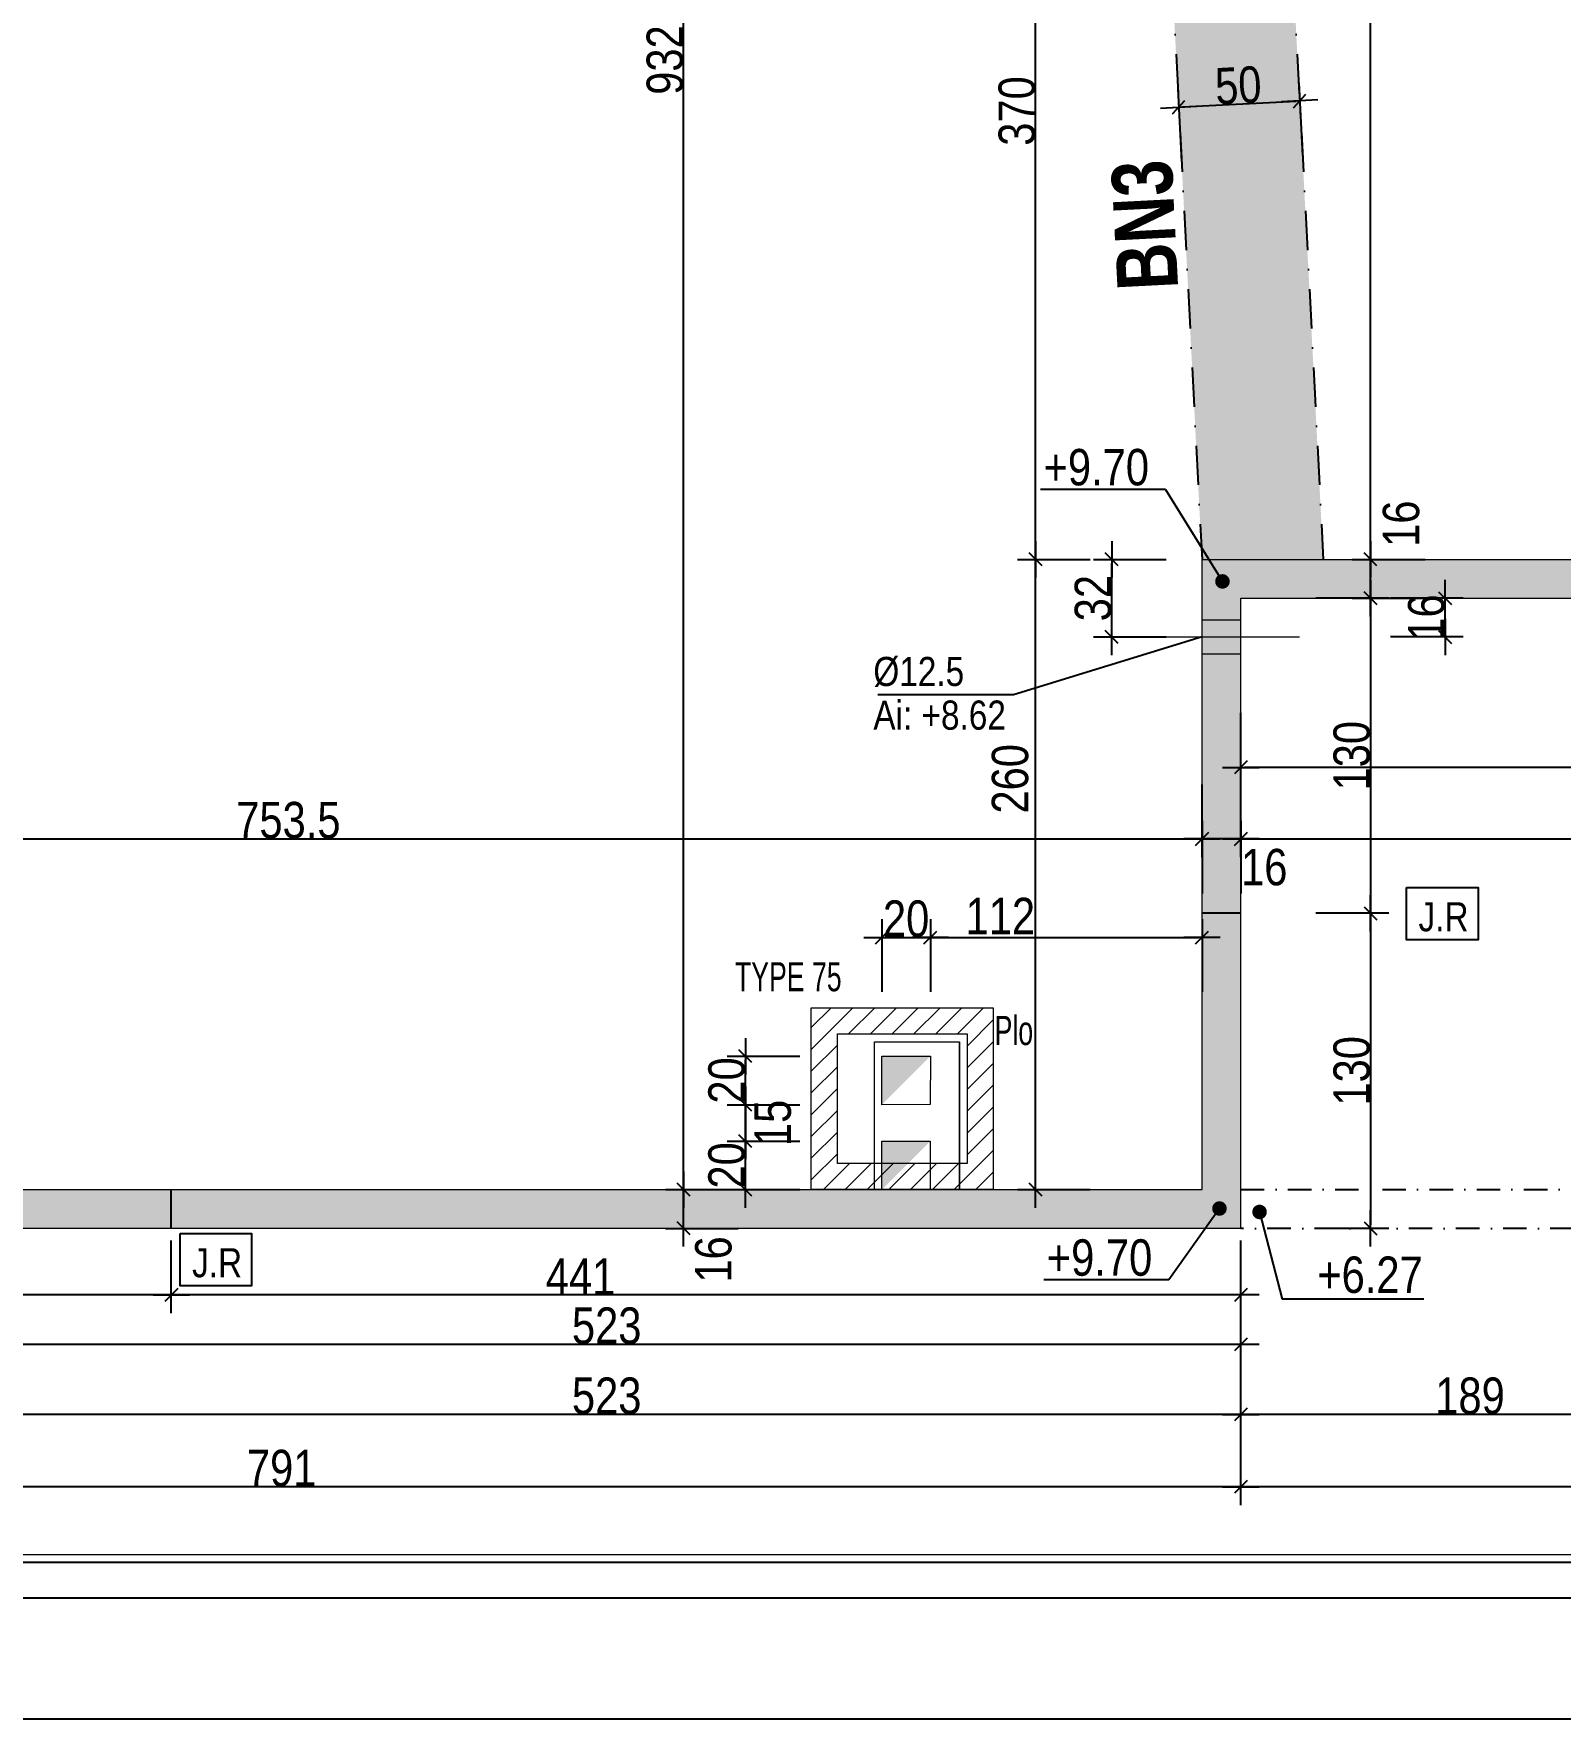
# Model space of a CAD drawing. Header units: centimetres. Extents: x -10252 to 0, y 2374 to 6574.
# Drawn here: x -8070 to -7440, y 2374 to 3069 of the extents above; entities that cross this region are included whole.
import ezdxf
from ezdxf.enums import TextEntityAlignment as Align

# ---------------------------------------------------------------- set-up
doc = ezdxf.new("R2010")
doc.units = ezdxf.units.CM
doc.header["$LTSCALE"] = 12.7
doc.header["$PDMODE"] = 1
doc.header["$PDSIZE"] = -2
doc.linetypes.add('TIRETPTX2', pattern=[50.8, 25.4, -12.7, 0, -12.7])
for name, color, linetype in [('01_cote_gen', 4, 'Continuous'), ('01_linteaux', 2, 'Continuous'), ('01_poch_BN', 9, 'Continuous'), ('01_poch_murs', 253, 'Continuous'), ('01_texte', 230, 'Continuous'), ('AA_COTES', 2, 'Continuous')]:
    doc.layers.add(name, color=color, linetype=linetype)
doc.layers.add('01_murs_coup', color=5, linetype='Continuous', lineweight=60)
doc.layers.add('01_résv', color=32, linetype='Continuous', lineweight=9)
doc.styles.add('ARIAL NA', font='ARIALN.TTF')
doc.styles.add('impact', font='impact.ttf')
doc.styles.add('STYLE2', font='ARIALN.TTF')
doc.dimstyles.new('JB50', dxfattribs={"dimscale": 0.1, "dimtxt": 150, "dimasz": 15, "dimexe": 0.1, "dimexo": 0.1, "dimgap": 0.09, "dimtad": 1, "dimdec": 1, "dimdsep": 46, "dimtxsty": 'STYLE2', "dimblk1": 'BOND_G', "dimblk2": 'BOND_D', "dimsah": 1, "dimcen": 1.5, "dimdle": 0.01, "dimse1": 1, "dimse2": 1, "dimclrd": 4, "dimclre": 2, "dimclrt": 6, "dimazin": 2, "dimtfac": 2.333333, "dimtdec": 1, "dimtix": 1, "dimtmove": 2, "dimatfit": 3, "dimldrblk": 'BOND_G', "dimfxl": 1, "dimtolj": 1, "dimtzin": 0, "dimarcsym": 0})

# ---------------------------------------------------------------- blocks, each defined once
blk = doc.blocks.new('BOND_G')
at = {"layer": 'AA_COTES', "color": 0}
for p, q in [((0, -5), (0, 15)), ((5, 0), (-5, 0)), ((1.77, 1.77), (-1.77, -1.77))]:
    blk.add_line(p, q, dxfattribs=at)
blk = doc.blocks.new('BOND_D')
at = {"layer": 'AA_COTES', "color": 0}
for p, q in [((0, 5), (0, -15)), ((5, 0), (-5, 0)), ((-1.77, -1.77), (1.77, 1.77))]:
    blk.add_line(p, q, dxfattribs=at)
blk = doc.blocks.new('*D1570')
at = {"layer": '01_cote_gen', "color": 4, "lineweight": -2, "transparency": 16777216}
blk.add_line((-7573.28, 2737.08), (-7586.28, 2737.08), dxfattribs=at)
at = {"layer": 'Defpoints', "color": 0, "transparency": 16777216}
for p in [(-7587.78, 2737.08), (-7587.78, 2722.4), (-7571.78, 2706.4)]:
    blk.add_point(p, dxfattribs=at)
at = {"layer": '01_cote_gen', "color": 4, "lineweight": -2, "transparency": 16777216, "xscale": 1.5, "yscale": 1.5, "zscale": 1.5, "rotation": 180}
blk.add_blockref('BOND_D', (-7587.78, 2737.08), dxfattribs=at)
at = {"layer": '01_cote_gen', "color": 4, "lineweight": -2, "transparency": 16777216, "xscale": 1.5, "yscale": 1.5, "zscale": 1.5}
blk.add_blockref('BOND_G', (-7571.78, 2737.08), dxfattribs=at)
at = {"layer": '01_cote_gen', "color": 6, "transparency": 16777216, "insert": (-7562.12, 2725.35), "char_height": 15, "attachment_point": 5, "style": 'STYLE2'}
blk.add_mtext('\\A1;16', dxfattribs=at)
blk = doc.blocks.new('*D1571')
at = {"layer": '01_cote_gen', "color": 4, "lineweight": -2, "transparency": 16777216}
blk.add_line((-7570.28, 2737.08), (-6891.24, 2737.08), dxfattribs=at)
at = {"layer": 'Defpoints', "color": 0, "transparency": 16777216}
for p in [(-6889.74, 2737.08), (-7571.78, 2706.4), (-6889.74, 2706.4)]:
    blk.add_point(p, dxfattribs=at)
at = {"layer": '01_cote_gen', "color": 4, "lineweight": -2, "transparency": 16777216, "xscale": 1.5, "yscale": 1.5, "zscale": 1.5, "rotation": 180}
blk.add_blockref('BOND_G', (-7571.78, 2737.08), dxfattribs=at)
at = {"layer": '01_cote_gen', "color": 4, "lineweight": -2, "transparency": 16777216, "xscale": 1.5, "yscale": 1.5, "zscale": 1.5}
blk.add_blockref('BOND_D', (-6889.74, 2737.08), dxfattribs=at)
at = {"layer": '01_cote_gen', "color": 6, "transparency": 16777216, "insert": (-7230.5, 2744.75), "char_height": 15, "attachment_point": 5, "style": 'STYLE2'}
blk.add_mtext('\\A1;682', dxfattribs=at)
blk = doc.blocks.new('*D1354')
at = {"layer": '01_cote_gen', "color": 4, "lineweight": -2, "transparency": 16777216}
blk.add_line((-6304.24, 2438.5), (-8361.25, 2438.5), dxfattribs=at)
at = {"layer": 'Defpoints', "color": 0, "transparency": 16777216}
for p in [(-8362.75, 2530.2), (-6302.74, 2530.2), (-8362.75, 2438.5)]:
    blk.add_point(p, dxfattribs=at)
at = {"layer": '01_cote_gen', "color": 4, "lineweight": -2, "transparency": 16777216, "xscale": 1.5, "yscale": 1.5, "zscale": 1.5, "rotation": 180}
blk.add_blockref('BOND_D', (-8362.75, 2438.5), dxfattribs=at)
at = {"layer": '01_cote_gen', "color": 4, "lineweight": -2, "transparency": 16777216, "xscale": 1.5, "yscale": 1.5, "zscale": 1.5}
blk.add_blockref('BOND_G', (-6302.74, 2438.5), dxfattribs=at)
at = {"layer": '01_cote_gen', "color": 6, "transparency": 16777216, "insert": (-7332.74, 2446.17), "char_height": 15, "attachment_point": 5, "style": 'STYLE2'}
blk.add_mtext('\\A1;2060', dxfattribs=at)
blk = doc.blocks.new('*D1358')
at = {"layer": '01_cote_gen', "color": 4, "lineweight": -2, "transparency": 16777216}
blk.add_line((-6891.24, 2469.78), (-7570.28, 2469.78), dxfattribs=at)
at = {"layer": 'Defpoints', "color": 0, "transparency": 16777216}
for p in [(-7571.78, 2530.2), (-6889.74, 2530.2), (-7571.78, 2469.78)]:
    blk.add_point(p, dxfattribs=at)
at = {"layer": '01_cote_gen', "color": 4, "lineweight": -2, "transparency": 16777216, "xscale": 1.5, "yscale": 1.5, "zscale": 1.5, "rotation": 180}
blk.add_blockref('BOND_D', (-7571.78, 2469.78), dxfattribs=at)
at = {"layer": '01_cote_gen', "color": 4, "lineweight": -2, "transparency": 16777216, "xscale": 1.5, "yscale": 1.5, "zscale": 1.5}
blk.add_blockref('BOND_G', (-6889.74, 2469.78), dxfattribs=at)
at = {"layer": '01_cote_gen', "color": 6, "transparency": 16777216, "insert": (-7230.76, 2477.45), "char_height": 15, "attachment_point": 5, "style": 'STYLE2'}
blk.add_mtext('\\A1;682', dxfattribs=at)
blk = doc.blocks.new('*D1359')
at = {"layer": '01_cote_gen', "color": 4, "lineweight": -2, "transparency": 16777216}
blk.add_line((-7573.28, 2499.61), (-8093.24, 2499.61), dxfattribs=at)
at = {"layer": 'Defpoints', "color": 0, "transparency": 16777216}
for p in [(-8094.74, 2560.03), (-7571.78, 2560.03), (-8094.74, 2499.61)]:
    blk.add_point(p, dxfattribs=at)
at = {"layer": '01_cote_gen', "color": 4, "lineweight": -2, "transparency": 16777216, "xscale": 1.5, "yscale": 1.5, "zscale": 1.5, "rotation": 180}
blk.add_blockref('BOND_D', (-8094.74, 2499.61), dxfattribs=at)
at = {"layer": '01_cote_gen', "color": 4, "lineweight": -2, "transparency": 16777216, "xscale": 1.5, "yscale": 1.5, "zscale": 1.5}
blk.add_blockref('BOND_G', (-7571.78, 2499.61), dxfattribs=at)
at = {"layer": '01_cote_gen', "color": 6, "transparency": 16777216, "insert": (-7833.26, 2507.28), "char_height": 15, "attachment_point": 5, "style": 'STYLE2'}
blk.add_mtext('\\A1;523', dxfattribs=at)
blk = doc.blocks.new('*D1402')
at = {"layer": '01_cote_gen', "color": 4, "lineweight": -2, "transparency": 16777216}
blk.add_line((-7384.24, 2499.61), (-7570.28, 2499.61), dxfattribs=at)
at = {"layer": 'Defpoints', "color": 0, "transparency": 16777216}
for p in [(-7571.78, 2852.92), (-7382.74, 2852.92), (-7571.78, 2499.61)]:
    blk.add_point(p, dxfattribs=at)
at = {"layer": '01_cote_gen', "color": 4, "lineweight": -2, "transparency": 16777216, "xscale": 1.5, "yscale": 1.5, "zscale": 1.5, "rotation": 180}
blk.add_blockref('BOND_D', (-7571.78, 2499.61), dxfattribs=at)
at = {"layer": '01_cote_gen', "color": 4, "lineweight": -2, "transparency": 16777216, "xscale": 1.5, "yscale": 1.5, "zscale": 1.5}
blk.add_blockref('BOND_G', (-7382.74, 2499.61), dxfattribs=at)
at = {"layer": '01_cote_gen', "color": 6, "transparency": 16777216, "insert": (-7477.26, 2507.28), "char_height": 15, "attachment_point": 5, "style": 'STYLE2'}
blk.add_mtext('\\A1;189', dxfattribs=at)
blk = doc.blocks.new('*D1403')
at = {"layer": '01_cote_gen', "color": 4, "lineweight": -2, "transparency": 16777216}
blk.add_line((-7573.28, 2469.78), (-8361.25, 2469.78), dxfattribs=at)
at = {"layer": 'Defpoints', "color": 0, "transparency": 16777216}
for p in [(-8362.75, 2522.11), (-7571.78, 2522.11), (-8362.75, 2469.78)]:
    blk.add_point(p, dxfattribs=at)
at = {"layer": '01_cote_gen', "color": 4, "lineweight": -2, "transparency": 16777216, "xscale": 1.5, "yscale": 1.5, "zscale": 1.5, "rotation": 180}
blk.add_blockref('BOND_D', (-8362.75, 2469.78), dxfattribs=at)
at = {"layer": '01_cote_gen', "color": 4, "lineweight": -2, "transparency": 16777216, "xscale": 1.5, "yscale": 1.5, "zscale": 1.5}
blk.add_blockref('BOND_G', (-7571.78, 2469.78), dxfattribs=at)
at = {"layer": '01_cote_gen', "color": 6, "transparency": 16777216, "insert": (-7967.27, 2477.45), "char_height": 15, "attachment_point": 5, "style": 'STYLE2'}
blk.add_mtext('\\A1;791', dxfattribs=at)
blk = doc.blocks.new('*D1615')
at = {"layer": '01_cote_gen', "color": 4, "lineweight": -2, "transparency": 16777216}
blk.add_line((-7518.3, 2837.9), (-7518.3, 2850.9), dxfattribs=at)
at = {"layer": 'Defpoints', "color": 0, "transparency": 16777216}
for p in [(-7518.3, 2852.4), (-7456.61, 2852.4), (-7456.61, 2836.4)]:
    blk.add_point(p, dxfattribs=at)
at = {"layer": '01_cote_gen', "color": 4, "lineweight": -2, "transparency": 16777216, "xscale": 1.5, "yscale": 1.5, "zscale": 1.5}
for name, p, rotation in [('BOND_D', (-7518.3, 2852.4), 90), ('BOND_G', (-7518.3, 2836.4), 270)]:
    blk.add_blockref(name, p, dxfattribs=dict(at, rotation=rotation))
at = {"layer": '01_cote_gen', "color": 6, "transparency": 16777216, "insert": (-7505.63, 2867.12), "char_height": 15, "attachment_point": 5, "rotation": 90, "style": 'STYLE2'}
blk.add_mtext('\\A1;16', dxfattribs=at)
blk = doc.blocks.new('*D1616')
at = {"layer": '01_cote_gen', "color": 4, "lineweight": -2, "transparency": 16777216}
blk.add_line((-7518.3, 2853.9), (-7518.3, 3522.89), dxfattribs=at)
at = {"layer": 'Defpoints', "color": 0, "transparency": 16777216}
for p in [(-7518.3, 3524.39), (-7452.82, 3524.39), (-7422.52, 2852.4)]:
    blk.add_point(p, dxfattribs=at)
at = {"layer": '01_cote_gen', "color": 4, "lineweight": -2, "transparency": 16777216, "xscale": 1.5, "yscale": 1.5, "zscale": 1.5}
for name, p, rotation in [('BOND_D', (-7518.3, 3524.39), 90), ('BOND_G', (-7518.3, 2852.4), 270)]:
    blk.add_blockref(name, p, dxfattribs=dict(at, rotation=rotation))
at = {"layer": '01_cote_gen', "color": 6, "transparency": 16777216, "insert": (-7525.97, 3188.4), "char_height": 15, "attachment_point": 5, "rotation": 90, "style": 'STYLE2'}
blk.add_mtext('\\A1;672', dxfattribs=at)
blk = doc.blocks.new('*D1410')
at = {"layer": '01_cote_gen', "color": 4, "lineweight": -2, "transparency": 16777216}
blk.add_line((-7656.4, 2593.9), (-7656.4, 2850.9), dxfattribs=at)
at = {"layer": 'Defpoints', "color": 0, "transparency": 16777216}
for p in [(-7656.4, 2852.4), (-7608.63, 2852.4), (-7608.63, 2592.4)]:
    blk.add_point(p, dxfattribs=at)
at = {"layer": '01_cote_gen', "color": 4, "lineweight": -2, "transparency": 16777216, "xscale": 1.5, "yscale": 1.5, "zscale": 1.5}
for name, p, rotation in [('BOND_D', (-7656.4, 2852.4), 90), ('BOND_G', (-7656.4, 2592.4), 270)]:
    blk.add_blockref(name, p, dxfattribs=dict(at, rotation=rotation))
at = {"layer": '01_cote_gen', "color": 6, "transparency": 16777216, "insert": (-7666.85, 2761.87), "char_height": 15, "attachment_point": 5, "rotation": 90, "style": 'STYLE2'}
blk.add_mtext('\\A1;260', dxfattribs=at)
blk = doc.blocks.new('*D1617')
at = {"layer": '01_cote_gen', "color": 4, "lineweight": -2, "transparency": 16777216}
blk.add_line((-8339.74, 2737.08), (-7589.28, 2737.08), dxfattribs=at)
at = {"layer": 'Defpoints', "color": 0, "transparency": 16777216}
for p in [(-7587.78, 2737.08), (-7587.78, 2693.75), (-8341.24, 2592.4)]:
    blk.add_point(p, dxfattribs=at)
at = {"layer": '01_cote_gen', "color": 4, "lineweight": -2, "transparency": 16777216, "xscale": 1.5, "yscale": 1.5, "zscale": 1.5, "rotation": 180}
blk.add_blockref('BOND_G', (-8341.24, 2737.08), dxfattribs=at)
at = {"layer": '01_cote_gen', "color": 4, "lineweight": -2, "transparency": 16777216, "xscale": 1.5, "yscale": 1.5, "zscale": 1.5}
blk.add_blockref('BOND_D', (-7587.78, 2737.08), dxfattribs=at)
at = {"layer": '01_cote_gen', "color": 6, "transparency": 16777216, "insert": (-7964.51, 2744.75), "char_height": 15, "attachment_point": 5, "style": 'STYLE2'}
blk.add_mtext('\\A1;753.5', dxfattribs=at)
blk = doc.blocks.new('*D1417')
at = {"layer": '01_cote_gen', "color": 4, "lineweight": -2, "transparency": 16777216}
blk.add_line((-7801.52, 2593.9), (-7801.52, 3522.89), dxfattribs=at)
at = {"layer": 'Defpoints', "color": 0, "transparency": 16777216}
for p in [(-7801.52, 3524.39), (-7768.38, 3524.39), (-7768.38, 2592.4)]:
    blk.add_point(p, dxfattribs=at)
at = {"layer": '01_cote_gen', "color": 4, "lineweight": -2, "transparency": 16777216, "xscale": 1.5, "yscale": 1.5, "zscale": 1.5}
for name, p, rotation in [('BOND_D', (-7801.52, 3524.39), 90), ('BOND_G', (-7801.52, 2592.4), 270)]:
    blk.add_blockref(name, p, dxfattribs=dict(at, rotation=rotation))
at = {"layer": '01_cote_gen', "color": 6, "transparency": 16777216, "insert": (-7809.19, 3058.4), "char_height": 15, "attachment_point": 5, "rotation": 90, "style": 'STYLE2'}
blk.add_mtext('\\A1;932', dxfattribs=at)
blk = doc.blocks.new('*D1627')
at = {"layer": '01_cote_gen', "color": 4, "lineweight": -2, "transparency": 16777216}
blk.add_line((-7801.52, 2577.9), (-7801.52, 2590.9), dxfattribs=at)
at = {"layer": 'Defpoints', "color": 0, "transparency": 16777216}
for p in [(-7833.26, 2592.4), (-7801.52, 2592.4), (-7833.26, 2576.4)]:
    blk.add_point(p, dxfattribs=at)
at = {"layer": '01_cote_gen', "color": 4, "lineweight": -2, "transparency": 16777216, "xscale": 1.5, "yscale": 1.5, "zscale": 1.5}
for name, p, rotation in [('BOND_D', (-7801.52, 2592.4), 90), ('BOND_G', (-7801.52, 2576.4), 270)]:
    blk.add_blockref(name, p, dxfattribs=dict(at, rotation=rotation))
at = {"layer": '01_cote_gen', "color": 6, "transparency": 16777216, "insert": (-7789.19, 2563.58), "char_height": 15, "attachment_point": 5, "rotation": 90, "style": 'STYLE2'}
blk.add_mtext('\\A1;16', dxfattribs=at)
blk = doc.blocks.new('*D1424')
at = {"layer": '01_cote_gen', "color": 4, "lineweight": -2, "transparency": 16777216}
blk.add_line((-8494.03, 2617.38), (-7927.25, 4505.52), dxfattribs=at)
at = {"layer": 'Defpoints', "color": 0, "transparency": 16777216}
for p in [(-7926.82, 4506.96), (-7908.19, 4501.36), (-8475.83, 2610.35)]:
    blk.add_point(p, dxfattribs=at)
at = {"layer": '01_cote_gen', "color": 4, "lineweight": -2, "transparency": 16777216, "xscale": 1.5, "yscale": 1.5, "zscale": 1.5}
for name, p, rotation in [('BOND_D', (-7926.82, 4506.96), 73.29135085481417), ('BOND_G', (-8494.46, 2615.94), 253.2913508548142)]:
    blk.add_blockref(name, p, dxfattribs=dict(at, rotation=rotation))
at = {"layer": '01_cote_gen', "color": 6, "transparency": 16777216, "insert": (-8217.98, 3563.65), "char_height": 15, "attachment_point": 5, "rotation": 73.29135, "style": 'STYLE2'}
blk.add_mtext('\\A1;1974.4', dxfattribs=at)
blk = doc.blocks.new('*D1510')
at = {"layer": '01_cote_gen', "color": 4, "lineweight": -2, "transparency": 16777216}
blk.add_line((-7776.08, 2593.9), (-7776.08, 2610.9), dxfattribs=at)
at = {"layer": 'Defpoints', "color": 0, "transparency": 16777216}
for p in [(-7776.08, 2612.4), (-7733.2, 2612.4), (-7733.2, 2592.4)]:
    blk.add_point(p, dxfattribs=at)
at = {"layer": '01_cote_gen', "color": 4, "lineweight": -2, "transparency": 16777216, "xscale": 1.5, "yscale": 1.5, "zscale": 1.5}
for name, p, rotation in [('BOND_D', (-7776.08, 2612.4), 90), ('BOND_G', (-7776.08, 2592.4), 270)]:
    blk.add_blockref(name, p, dxfattribs=dict(at, rotation=rotation))
at = {"layer": '01_cote_gen', "color": 6, "transparency": 16777216, "insert": (-7783.74, 2602.4), "char_height": 15, "attachment_point": 5, "rotation": 90, "style": 'STYLE2'}
blk.add_mtext('\\A1;20', dxfattribs=at)
blk = doc.blocks.new('*D1511')
at = {"layer": '01_cote_gen', "color": 4, "lineweight": -2, "transparency": 16777216}
blk.add_line((-7776.08, 2613.9), (-7776.08, 2625.92), dxfattribs=at)
at = {"layer": 'Defpoints', "color": 0, "transparency": 16777216}
for p in [(-7776.08, 2627.42), (-7738.41, 2627.42), (-7753.58, 2612.4)]:
    blk.add_point(p, dxfattribs=at)
at = {"layer": '01_cote_gen', "color": 4, "lineweight": -2, "transparency": 16777216, "xscale": 1.5, "yscale": 1.5, "zscale": 1.5}
for name, p, rotation in [('BOND_D', (-7776.08, 2627.42), 90), ('BOND_G', (-7776.08, 2612.4), 270)]:
    blk.add_blockref(name, p, dxfattribs=dict(at, rotation=rotation))
at = {"layer": '01_cote_gen', "color": 6, "transparency": 16777216, "insert": (-7764.71, 2619.91), "char_height": 15, "attachment_point": 5, "rotation": 90, "style": 'STYLE2'}
blk.add_mtext('\\A1;15', dxfattribs=at)
blk = doc.blocks.new('*D1512')
at = {"layer": '01_cote_gen', "color": 4, "lineweight": -2, "transparency": 16777216}
blk.add_line((-7776.08, 2628.93), (-7776.08, 2645.93), dxfattribs=at)
at = {"layer": 'Defpoints', "color": 0, "transparency": 16777216}
for p in [(-7776.08, 2647.43), (-7734.73, 2647.43), (-7737.03, 2627.43)]:
    blk.add_point(p, dxfattribs=at)
at = {"layer": '01_cote_gen', "color": 4, "lineweight": -2, "transparency": 16777216, "xscale": 1.5, "yscale": 1.5, "zscale": 1.5}
for name, p, rotation in [('BOND_D', (-7776.08, 2647.43), 90), ('BOND_G', (-7776.08, 2627.43), 270)]:
    blk.add_blockref(name, p, dxfattribs=dict(at, rotation=rotation))
at = {"layer": '01_cote_gen', "color": 6, "transparency": 16777216, "insert": (-7783.74, 2637.43), "char_height": 15, "attachment_point": 5, "rotation": 90, "style": 'STYLE2'}
blk.add_mtext('\\A1;20', dxfattribs=at)
blk = doc.blocks.new('*D1334')
at = {"layer": '01_cote_gen', "color": 4, "lineweight": -2, "transparency": 16777216}
blk.add_line((-7718.29, 2696.43), (-7701.29, 2696.43), dxfattribs=at)
at = {"layer": 'Defpoints', "color": 0, "transparency": 16777216}
for p in [(-7699.79, 2696.43), (-7719.79, 2652.33), (-7699.79, 2652.32)]:
    blk.add_point(p, dxfattribs=at)
at = {"layer": '01_cote_gen', "color": 4, "lineweight": -2, "transparency": 16777216, "xscale": 1.5, "yscale": 1.5, "zscale": 1.5, "rotation": 180}
blk.add_blockref('BOND_G', (-7719.79, 2696.43), dxfattribs=at)
at = {"layer": '01_cote_gen', "color": 4, "lineweight": -2, "transparency": 16777216, "xscale": 1.5, "yscale": 1.5, "zscale": 1.5}
blk.add_blockref('BOND_D', (-7699.79, 2696.43), dxfattribs=at)
at = {"layer": '01_cote_gen', "color": 6, "transparency": 16777216, "insert": (-7709.79, 2704.1), "char_height": 15, "attachment_point": 5, "style": 'STYLE2'}
blk.add_mtext('\\A1;20', dxfattribs=at)
blk = doc.blocks.new('*D1335')
at = {"layer": '01_cote_gen', "color": 4, "lineweight": -2, "transparency": 16777216}
blk.add_line((-7698.29, 2696.43), (-7589.28, 2696.43), dxfattribs=at)
at = {"layer": 'Defpoints', "color": 0, "transparency": 16777216}
for p in [(-7699.79, 2691.75), (-7587.78, 2696.43), (-7587.78, 2689.41)]:
    blk.add_point(p, dxfattribs=at)
at = {"layer": '01_cote_gen', "color": 4, "lineweight": -2, "transparency": 16777216, "xscale": 1.5, "yscale": 1.5, "zscale": 1.5, "rotation": 180}
blk.add_blockref('BOND_G', (-7699.79, 2696.43), dxfattribs=at)
at = {"layer": '01_cote_gen', "color": 4, "lineweight": -2, "transparency": 16777216, "xscale": 1.5, "yscale": 1.5, "zscale": 1.5}
blk.add_blockref('BOND_D', (-7587.78, 2696.43), dxfattribs=at)
at = {"layer": '01_cote_gen', "color": 6, "transparency": 16777216, "insert": (-7670.94, 2705.28), "char_height": 15, "attachment_point": 5, "style": 'STYLE2'}
blk.add_mtext('\\A1;112', dxfattribs=at)
blk = doc.blocks.new('*D1515')
at = {"layer": '01_cote_gen', "color": 4, "lineweight": -2, "transparency": 16777216}
for p, q in [((-7487.55, 2837.9), (-7487.55, 2839.4)), ((-7487.55, 2820.4), (-7487.55, 2836.4)), ((-7487.55, 2818.9), (-7487.55, 2817.4))]:
    blk.add_line(p, q, dxfattribs=at)
at = {"layer": 'Defpoints', "color": 0, "transparency": 16777216}
for p in [(-7503.48, 2836.4), (-7487.55, 2836.4), (-7547.63, 2820.4)]:
    blk.add_point(p, dxfattribs=at)
at = {"layer": '01_cote_gen', "color": 4, "lineweight": -2, "transparency": 16777216, "xscale": 1.5, "yscale": 1.5, "zscale": 1.5}
for name, p, rotation in [('BOND_D', (-7487.55, 2836.4), 270), ('BOND_G', (-7487.55, 2820.4), 90)]:
    blk.add_blockref(name, p, dxfattribs=dict(at, rotation=rotation))
at = {"layer": '01_cote_gen', "color": 6, "transparency": 16777216, "insert": (-7495.22, 2828.4), "char_height": 15, "attachment_point": 5, "rotation": 90, "style": 'STYLE2'}
blk.add_mtext('\\A1;16', dxfattribs=at)
blk = doc.blocks.new('*D1520')
at = {"layer": '01_cote_gen', "color": 4, "lineweight": -2, "transparency": 16777216}
blk.add_line((-7595.87, 3039.06), (-7548.99, 3041.47), dxfattribs=at)
at = {"layer": 'Defpoints', "color": 0, "transparency": 16777216}
for p in [(-7547.5, 3041.54), (-7596.66, 3025.3), (-7546.79, 3027.86)]:
    blk.add_point(p, dxfattribs=at)
at = {"layer": '01_cote_gen', "color": 4, "lineweight": -2, "transparency": 16777216, "xscale": 1.5, "yscale": 1.5, "zscale": 1.5}
for name, p, rotation in [('BOND_G', (-7597.37, 3038.98), 182.9400283060832), ('BOND_D', (-7547.5, 3041.54), 2.940028306083177)]:
    blk.add_blockref(name, p, dxfattribs=dict(at, rotation=rotation))
at = {"layer": '01_cote_gen', "color": 6, "transparency": 16777216, "insert": (-7572.82, 3047.92), "char_height": 15, "attachment_point": 5, "rotation": 2.94003, "style": 'STYLE2'}
blk.add_mtext('\\A1;50', dxfattribs=at)
blk = doc.blocks.new('*D1336')
at = {"layer": '01_cote_gen', "color": 4, "lineweight": -2, "transparency": 16777216}
blk.add_line((-7656.4, 2853.9), (-7656.4, 3220.85), dxfattribs=at)
at = {"layer": 'Defpoints', "color": 0, "transparency": 16777216}
for p in [(-7656.4, 3222.35), (-7633.9, 3222.35), (-7613.05, 2852.4)]:
    blk.add_point(p, dxfattribs=at)
at = {"layer": '01_cote_gen', "color": 4, "lineweight": -2, "transparency": 16777216, "xscale": 1.5, "yscale": 1.5, "zscale": 1.5}
for name, p, rotation in [('BOND_D', (-7656.4, 3222.35), 90), ('BOND_G', (-7656.4, 2852.4), 270)]:
    blk.add_blockref(name, p, dxfattribs=dict(at, rotation=rotation))
at = {"layer": '01_cote_gen', "color": 6, "transparency": 16777216, "insert": (-7664.07, 3037.38), "char_height": 15, "attachment_point": 5, "rotation": 90, "style": 'STYLE2'}
blk.add_mtext('\\A1;370', dxfattribs=at)
blk = doc.blocks.new('*D1864')
at = {"layer": '01_cote_gen', "color": 4, "lineweight": -2, "ltscale": 2, "transparency": 16777216}
blk.add_line((-7084.24, 2766.59), (-7570.28, 2766.59), dxfattribs=at)
at = {"layer": 'Defpoints', "color": 0, "ltscale": 2, "transparency": 16777216}
for p in [(-7571.78, 2794.66), (-7082.74, 2789.09), (-7571.78, 2766.59)]:
    blk.add_point(p, dxfattribs=at)
at = {"layer": '01_cote_gen', "color": 4, "lineweight": -2, "ltscale": 2, "transparency": 16777216, "xscale": 1.5, "yscale": 1.5, "zscale": 1.5, "rotation": 180}
blk.add_blockref('BOND_D', (-7571.78, 2766.59), dxfattribs=at)
at = {"layer": '01_cote_gen', "color": 4, "lineweight": -2, "ltscale": 2, "transparency": 16777216, "xscale": 1.5, "yscale": 1.5, "zscale": 1.5}
blk.add_blockref('BOND_G', (-7082.74, 2766.59), dxfattribs=at)
at = {"layer": '01_cote_gen', "color": 6, "ltscale": 2, "transparency": 16777216, "insert": (-7327.26, 2774.26), "char_height": 15, "attachment_point": 5, "style": 'STYLE2'}
blk.add_mtext('\\A1;489', dxfattribs=at)
blk = doc.blocks.new('*D1865')
at = {"layer": '01_cote_gen', "color": 4, "lineweight": -2, "ltscale": 2, "transparency": 16777216}
blk.add_line((-7518.3, 2834.9), (-7518.3, 2707.9), dxfattribs=at)
at = {"layer": 'Defpoints', "color": 0, "ltscale": 2, "transparency": 16777216}
for p in [(-7540.34, 2836.4), (-7579.78, 2706.4), (-7518.3, 2706.4)]:
    blk.add_point(p, dxfattribs=at)
at = {"layer": '01_cote_gen', "color": 4, "lineweight": -2, "ltscale": 2, "transparency": 16777216, "xscale": 1.5, "yscale": 1.5, "zscale": 1.5}
for name, p, rotation in [('BOND_G', (-7518.3, 2836.4), 90), ('BOND_D', (-7518.3, 2706.4), 270)]:
    blk.add_blockref(name, p, dxfattribs=dict(at, rotation=rotation))
at = {"layer": '01_cote_gen', "color": 6, "ltscale": 2, "transparency": 16777216, "insert": (-7525.97, 2771.4), "char_height": 15, "attachment_point": 5, "rotation": 90, "style": 'STYLE2'}
blk.add_mtext('\\A1;130', dxfattribs=at)
blk = doc.blocks.new('*D1866')
at = {"layer": '01_cote_gen', "color": 4, "lineweight": -2, "ltscale": 2, "transparency": 16777216}
blk.add_line((-7518.3, 2704.9), (-7518.3, 2577.9), dxfattribs=at)
at = {"layer": 'Defpoints', "color": 0, "ltscale": 2, "transparency": 16777216}
for p in [(-7540.8, 2706.4), (-7540.8, 2576.4), (-7518.3, 2576.4)]:
    blk.add_point(p, dxfattribs=at)
at = {"layer": '01_cote_gen', "color": 4, "lineweight": -2, "ltscale": 2, "transparency": 16777216, "xscale": 1.5, "yscale": 1.5, "zscale": 1.5}
for name, p, rotation in [('BOND_G', (-7518.3, 2706.4), 90), ('BOND_D', (-7518.3, 2576.4), 270)]:
    blk.add_blockref(name, p, dxfattribs=dict(at, rotation=rotation))
at = {"layer": '01_cote_gen', "color": 6, "ltscale": 2, "transparency": 16777216, "insert": (-7525.97, 2641.4), "char_height": 15, "attachment_point": 5, "rotation": 90, "style": 'STYLE2'}
blk.add_mtext('\\A1;130', dxfattribs=at)
blk = doc.blocks.new('*D1867')
at = {"layer": '01_cote_gen', "color": 4, "lineweight": -2, "ltscale": 2, "transparency": 16777216}
blk.add_line((-7573.28, 2528.52), (-8093.24, 2528.52), dxfattribs=at)
at = {"layer": 'Defpoints', "color": 0, "ltscale": 2, "transparency": 16777216}
for p in [(-8094.74, 2592.4), (-8094.74, 2528.52), (-7571.78, 2522.11)]:
    blk.add_point(p, dxfattribs=at)
at = {"layer": '01_cote_gen', "color": 4, "lineweight": -2, "ltscale": 2, "transparency": 16777216, "xscale": 1.5, "yscale": 1.5, "zscale": 1.5, "rotation": 180}
blk.add_blockref('BOND_D', (-8094.74, 2528.52), dxfattribs=at)
at = {"layer": '01_cote_gen', "color": 4, "lineweight": -2, "ltscale": 2, "transparency": 16777216, "xscale": 1.5, "yscale": 1.5, "zscale": 1.5}
blk.add_blockref('BOND_G', (-7571.78, 2528.52), dxfattribs=at)
at = {"layer": '01_cote_gen', "color": 6, "ltscale": 2, "transparency": 16777216, "insert": (-7833.26, 2536.19), "char_height": 15, "attachment_point": 5, "style": 'STYLE2'}
blk.add_mtext('\\A1;523', dxfattribs=at)
blk = doc.blocks.new('*D1869')
at = {"layer": '01_cote_gen', "color": 4, "lineweight": -2, "ltscale": 2, "transparency": 16777216}
blk.add_line((-7573.28, 2548.96), (-8011.28, 2548.96), dxfattribs=at)
at = {"layer": 'Defpoints', "color": 0, "ltscale": 2, "transparency": 16777216}
for p in [(-7571.78, 2601.88), (-8012.78, 2576.4), (-8012.78, 2548.96)]:
    blk.add_point(p, dxfattribs=at)
at = {"layer": '01_cote_gen', "color": 4, "lineweight": -2, "ltscale": 2, "transparency": 16777216, "xscale": 1.5, "yscale": 1.5, "zscale": 1.5, "rotation": 180}
blk.add_blockref('BOND_D', (-8012.78, 2548.96), dxfattribs=at)
at = {"layer": '01_cote_gen', "color": 4, "lineweight": -2, "ltscale": 2, "transparency": 16777216, "xscale": 1.5, "yscale": 1.5, "zscale": 1.5}
blk.add_blockref('BOND_G', (-7571.78, 2548.96), dxfattribs=at)
at = {"layer": '01_cote_gen', "color": 6, "ltscale": 2, "transparency": 16777216, "insert": (-7844.05, 2556.5), "char_height": 15, "attachment_point": 5, "style": 'STYLE2'}
blk.add_mtext('\\A1;441', dxfattribs=at)
blk = doc.blocks.new('*D1870')
at = {"layer": '01_cote_gen', "color": 4, "lineweight": -2, "ltscale": 2, "transparency": 16777216}
blk.add_line((-8014.28, 2548.96), (-8361.25, 2548.96), dxfattribs=at)
at = {"layer": 'Defpoints', "color": 0, "ltscale": 2, "transparency": 16777216}
for p in [(-8012.78, 2556.46), (-8362.75, 2548.96), (-8362.75, 2536.02)]:
    blk.add_point(p, dxfattribs=at)
at = {"layer": '01_cote_gen', "color": 4, "lineweight": -2, "ltscale": 2, "transparency": 16777216, "xscale": 1.5, "yscale": 1.5, "zscale": 1.5, "rotation": 180}
blk.add_blockref('BOND_D', (-8362.75, 2548.96), dxfattribs=at)
at = {"layer": '01_cote_gen', "color": 4, "lineweight": -2, "ltscale": 2, "transparency": 16777216, "xscale": 1.5, "yscale": 1.5, "zscale": 1.5}
blk.add_blockref('BOND_G', (-8012.78, 2548.96), dxfattribs=at)
at = {"layer": '01_cote_gen', "color": 6, "ltscale": 2, "transparency": 16777216, "insert": (-8187.77, 2556.63), "char_height": 15, "attachment_point": 5, "style": 'STYLE2'}
blk.add_mtext('\\A1;350', dxfattribs=at)
blk = doc.blocks.new('*D2045')
at = {"layer": '01_cote_gen', "color": 4, "lineweight": -2, "ltscale": 2, "transparency": 16777216}
blk.add_line((-7625, 2821.9), (-7625, 2850.9), dxfattribs=at)
at = {"layer": 'Defpoints', "color": 0, "ltscale": 2, "transparency": 16777216}
for p in [(-7625, 2852.4), (-7537.78, 2852.4), (-7606.44, 2820.4)]:
    blk.add_point(p, dxfattribs=at)
at = {"layer": '01_cote_gen', "color": 4, "lineweight": -2, "ltscale": 2, "transparency": 16777216, "xscale": 1.5, "yscale": 1.5, "zscale": 1.5}
for name, p, rotation in [('BOND_D', (-7625, 2852.4), 90), ('BOND_G', (-7625, 2820.4), 270)]:
    blk.add_blockref(name, p, dxfattribs=dict(at, rotation=rotation))
at = {"layer": '01_cote_gen', "color": 6, "ltscale": 2, "transparency": 16777216, "insert": (-7632.67, 2836.4), "char_height": 15, "attachment_point": 5, "rotation": 90, "style": 'STYLE2'}
blk.add_mtext('\\A1;32', dxfattribs=at)

msp = doc.modelspace()

# ---------------------------------------------------------------- hatches: boundary and pattern name
at = {"layer": '01_poch_BN'}
h = msp.add_hatch(color=256, dxfattribs=at)
h.dxf.hatch_style = 1
h.paths.add_polyline_path([(-7556.78, 3524.39), (-7606.78, 3524.39), (-7606.78, 3261.31), (-7556.78, 3261.31)])
h.paths.add_polyline_path([(-7556.78, 3222.35), (-7606.78, 3222.35), (-7587.78, 2852.4), (-7537.78, 2852.4)])
h.paths.add_polyline_path([(-7556.78, 3261.31), (-7606.78, 3261.31), (-7606.78, 3242.35), (-7556.78, 3242.35)])
at = {"layer": '01_poch_murs', "ltscale": 2}
h = msp.add_hatch(color=256, dxfattribs=at)
h.dxf.hatch_style = 1
h.paths.add_polyline_path([(-7689.78, 3868.4), (-7705.78, 3868.4), (-7705.78, 3768.4), (-7689.78, 3768.4)])
h.paths.add_polyline_path([(-7689.78, 3668.4), (-7705.78, 3668.4), (-7705.78, 3542.39), (-8072.78, 3542.39), (-8125.7, 3366.11), (-8110.37, 3361.51), (-8061.48, 3524.39), (-7368.78, 3524.39), (-7368.78, 3372.39), (-7037.74, 3372.39), (-7037.74, 3367.39), (-7019.74, 3367.39), (-7019.74, 3672.39), (-7037.74, 3672.39), (-7037.74, 3390.39), (-7350.78, 3390.39), (-7350.78, 3542.39), (-7689.78, 3542.39)])
h.paths.add_polyline_path([(-8139.12, 3265.73), (-8154.45, 3270.33), (-8215.81, 3065.91), (-8200.49, 3061.31)])
h.paths.add_polyline_path([(-8194.74, 2592.4), (-8341.24, 2592.4), (-8229.24, 2965.53), (-8244.56, 2970.13), (-8362.75, 2576.4), (-8194.74, 2576.4)])
h.paths.add_polyline_path([(-7571.78, 2836.4), (-7382.74, 2836.4), (-7382.74, 2852.4), (-7587.78, 2852.4), (-7587.78, 2592.4), (-8094.74, 2592.4), (-8094.74, 2576.4), (-7571.78, 2576.4)])
h.paths.add_polyline_path([(-6871.74, 3770.39), (-6889.74, 3770.39), (-6889.74, 3228.38), (-6889.74, 3210.38), (-6889.74, 2852.4), (-7082.74, 2852.14), (-7082.74, 2836.14), (-6889.74, 2836.4), (-6889.74, 2576.4), (-6694.74, 2576.4), (-6694.74, 2592.4), (-6871.74, 2592.4)])
h.paths.add_polyline_path([(-6302.74, 2792.39), (-6318.74, 2792.39), (-6318.74, 2592.4), (-6594.74, 2592.4), (-6594.74, 2576.4), (-6302.74, 2576.4)])
h.paths.add_polyline_path([(-6302.74, 2992.39), (-6318.74, 2992.39), (-6318.74, 2892.39), (-6302.74, 2892.39)])
h.paths.add_polyline_path([(-7078.54, 3439.02), (-7028.4, 3439.02), (-7028.4, 3457.4), (-7078.54, 3457.4)], flags=25)
at = {"layer": '01_résv'}
h = msp.add_hatch(dxfattribs=at)
h.set_pattern_fill('ANSI31', color=256, scale=2)
h.paths.add_polyline_path([(-7673.88, 2667.4), (-7748.88, 2667.4), (-7748.88, 2592.4), (-7673.88, 2592.4)])
h.paths.add_polyline_path([(-7684.63, 2656.65), (-7684.63, 2603.15), (-7738.13, 2603.15), (-7738.13, 2656.65)], flags=16)

# ---------------------------------------------------------------- linework, layer by layer
at = {"layer": '01_cote_gen'}
msp.add_line((-3217.41, 2373.88), (-10252.01, 2373.88), dxfattribs=at)
at = {"layer": '01_linteaux', "linetype": 'TIRETPTX2', "ltscale": 0.05}
for p, q in [((-7606.78, 3222.35), (-7587.78, 2852.4)), ((-7556.78, 3222.35), (-7537.78, 2852.4))]:
    msp.add_line(p, q, dxfattribs=at)
at = {"layer": '01_linteaux'}
for p, q in [((-7571.78, 2706.4), (-7587.78, 2706.4)), ((-8012.78, 2576.4), (-8012.78, 2592.4))]:
    msp.add_line(p, q, dxfattribs=at)
at = {"layer": '01_linteaux', "linetype": 'TIRETPTX2', "ltscale": 0.03}
for p, q in [((-7571.78, 2592.4), (-6889.74, 2592.4)), ((-6889.74, 2576.4), (-7571.78, 2576.4))]:
    msp.add_line(p, q, dxfattribs=at)
at = {"layer": '01_murs_coup', "linetype": 'Continuous', "lineweight": 18}
for p, q in [((-7587.78, 2852.4), (-7382.74, 2852.4)), ((-7587.78, 2592.4), (-7587.78, 2852.4)), ((-7571.78, 2836.4), (-7382.74, 2836.4)), ((-7571.78, 2576.4), (-7571.78, 2836.4)), ((-8094.74, 2592.4), (-7587.78, 2592.4)), ((-7571.78, 2576.4), (-8094.74, 2576.4))]:
    msp.add_line(p, q, dxfattribs=at)
at = {"layer": '01_résv'}
for p, q in [((-7587.78, 2827.4), (-7571.78, 2827.4)), ((-7606.44, 2820.4), (-7547.63, 2820.4)), ((-7587.78, 2813.4), (-7571.78, 2813.4)), ((-7748.88, 2667.4), (-7673.88, 2667.4)), ((-7748.88, 2592.4), (-7748.88, 2667.4)), ((-7673.88, 2667.4), (-7673.88, 2592.4)), ((-7738.13, 2656.65), (-7684.63, 2656.65)), ((-7738.13, 2603.15), (-7738.13, 2656.65)), ((-7684.63, 2656.65), (-7684.63, 2603.15)), ((-7722.78, 2592.4), (-7722.78, 2653.4)), ((-7722.78, 2653.4), (-7687.78, 2653.4)), ((-7687.78, 2592.4), (-7687.78, 2653.4)), ((-7719.81, 2627.4), (-7719.79, 2647.4)), ((-7719.79, 2647.4), (-7699.79, 2647.48)), ((-7699.79, 2647.48), (-7699.81, 2627.48)), ((-7699.81, 2627.48), (-7719.81, 2627.4)), ((-7719.81, 2592.4), (-7719.81, 2612.4)), ((-7719.81, 2612.4), (-7699.81, 2612.4)), ((-7699.81, 2612.4), (-7699.81, 2592.4)), ((-7684.63, 2603.15), (-7738.13, 2603.15)), ((-7673.88, 2592.4), (-7748.88, 2592.4)), ((-7699.81, 2592.4), (-7719.81, 2592.4)), ((-7052.7, 2441.73), (-8537.7, 2441.73))]:
    msp.add_line(p, q, dxfattribs=at)
msp.add_lwpolyline([(-7722.78, 2653.4), (-7687.78, 2653.4), (-7687.78, 2592.4), (-7722.78, 2592.4)], close=True, dxfattribs=at)
msp.add_lwpolyline([(-7722.78, 2653.4), (-7687.78, 2653.4), (-7687.78, 2592.4), (-7722.78, 2592.4)], close=True, dxfattribs=at)
for points in [[(-7587.78, 2827.4), (-7571.78, 2827.4), (-7571.78, 2813.4), (-7587.78, 2813.4)], [(-7719.79, 2627.4), (-7719.79, 2647.4), (-7699.79, 2647.46)], [(-7719.81, 2592.4), (-7719.81, 2612.4), (-7699.81, 2612.4)]]:
    msp.add_solid(points, dxfattribs=at)
at = {"layer": '01_texte'}
for p, q in [((-7602.78, 2881.26), (-7654.33, 2881.26)), ((-7602.78, 2881.26), (-7579.35, 2843.31)), ((-7587.78, 2820.4), (-7665.5, 2796.5)), ((-7665.5, 2796.5), (-7721.5, 2796.5)), ((-7580.59, 2584.6), (-7601.44, 2555.19)), ((-7564.05, 2583.18), (-7554.69, 2547.17)), ((-7601.44, 2555.19), (-7652.99, 2555.19)), ((-7496.36, 2547.17), (-7554.69, 2547.17)), ((-3217.41, 2423.88), (-10202.01, 2423.88))]:
    msp.add_line(p, q, dxfattribs=at)
at = {"layer": '01_texte', "const_width": 3}
for points in [[(-7580.85, 2843.31, 1), (-7577.85, 2843.31, 1)], [(-7582.09, 2584.6, 1), (-7579.09, 2584.6, 1)], [(-7565.55, 2583.18, 1), (-7562.55, 2583.18, 1)]]:
    msp.add_lwpolyline(points, format="xyb", close=True, dxfattribs=at)
at = {"layer": '01_texte'}
for points in [[(-7503.41, 2717.03), (-7473.95, 2717.03), (-7473.95, 2695.39), (-7503.41, 2695.39)], [(-8009.12, 2574.3), (-7979.65, 2574.3), (-7979.65, 2552.66), (-8009.12, 2552.66)]]:
    msp.add_lwpolyline(points, close=True, dxfattribs=at)

# ---------------------------------------------------------------- texts
at = {"layer": '01_résv', "style": 'ARIAL NA', "width": 0.8}
msp.add_text('TYPE 75', height=12, dxfattribs=at).set_placement((-7780.38, 2674.23))
at = {"layer": '01_texte', "style": 'impact'}
msp.add_text('BN3', height=25, rotation=92.93765, dxfattribs=at).set_placement((-7591.48, 2991.32), align=Align.BOTTOM_CENTER)
at = {"layer": '01_texte', "style": 'ARIAL NA'}
for s, height, p in [('+9.70', 15, (-7653.12, 2882.95)), ('%%C12.5', 12, (-7723.3, 2800.16)), ('Ai: +8.62', 12, (-7723.3, 2782.16)), ('J.R', 12, (-7498.49, 2698.96)), ('J.R', 12, (-8004.2, 2556.23)), ('+9.70', 15, (-7651.78, 2556.88)), ('+6.27', 15, (-7540.25, 2549.79))]:
    msp.add_text(s, height=height, dxfattribs=at).set_placement(p)
at = {"layer": '01_texte', "style": 'STYLE2', "width": 0.8}
msp.add_text('Plo', height=12, dxfattribs=at).set_placement((-7673.3, 2652.06))

# ---------------------------------------------------------------- dimensions: what is measured, and where the dimension line sits
at = {"layer": '01_cote_gen'}
dim = msp.add_aligned_dim(p1=(-8475.83, 2610.35), p2=(-7908.19, 4501.36), distance=19.45, dimstyle='JB50', dxfattribs=at)
dim.commit()
dim.dimension.update_dxf_attribs({"geometry": '*D1424', "text_midpoint": (-8217.98, 3563.65)})
for base, p1, p2, picture, middle in [((-7801.52, 3524.39), (-7768.38, 2592.4), (-7768.38, 3524.39), '*D1417', (-7809.19, 3058.4)), ((-7518.3, 3524.39), (-7422.52, 2852.4), (-7452.82, 3524.39), '*D1616', (-7525.97, 3188.4)), ((-7656.402071, 3222.353201), (-7613.054081, 2852.4032), (-7633.902071, 3222.353201), '*D1336', (-7664.069666, 3037.378201)), ((-7487.55, 2836.4), (-7547.63, 2820.4), (-7503.48, 2836.4), '*D1515', (-7495.22, 2828.4)), ((-7776.08, 2647.43), (-7737.03, 2627.43), (-7734.73, 2647.43), '*D1512', (-7783.74, 2637.43)), ((-7776.08, 2612.4), (-7733.2, 2592.4), (-7733.2, 2612.4), '*D1510', (-7783.74, 2602.4))]:
    dim = msp.add_linear_dim(base=base, p1=p1, p2=p2, angle=90, dimstyle='JB50', dxfattribs=at)
    dim.commit()
    dim.dimension.update_dxf_attribs({"geometry": picture, "text_midpoint": middle})
dim = msp.add_aligned_dim(p1=(-7596.66, 3025.3), p2=(-7546.79, 3027.86), distance=13.7, text='50', dimstyle='JB50', dxfattribs=at)
dim.commit()
dim.dimension.update_dxf_attribs({"geometry": '*D1520', "text_midpoint": (-7572.82, 3047.92)})
for base, p1, p2, picture, middle in [((-7518.3, 2852.4), (-7456.61, 2836.4), (-7456.61, 2852.4), '*D1615', (-7505.63, 2867.12)), ((-7656.4, 2852.4), (-7608.63, 2592.4), (-7608.63, 2852.4), '*D1410', (-7666.85, 2761.87)), ((-7776.08, 2627.42), (-7753.58, 2612.4), (-7738.41, 2627.42), '*D1511', (-7764.71, 2619.91)), ((-7801.52, 2592.4), (-7833.26, 2576.4), (-7833.26, 2592.4), '*D1627', (-7789.19, 2563.58))]:
    dim = msp.add_linear_dim(base=base, p1=p1, p2=p2, angle=90, dimstyle='JB50', dxfattribs=at)
    dim.commit()
    dim.dimension.update_dxf_attribs({"geometry": picture, "text_midpoint": middle, "dimtype": 160})
at = {"layer": '01_cote_gen', "ltscale": 2}
for base, p1, p2, picture, middle in [((-7625, 2852.4), (-7606.44, 2820.4), (-7537.78, 2852.4), '*D2045', (-7632.67, 2836.4)), ((-7518.3, 2706.4), (-7540.34, 2836.4), (-7579.78, 2706.4), '*D1865', (-7525.97, 2771.4)), ((-7518.3, 2576.4), (-7540.8, 2706.4), (-7540.8, 2576.4), '*D1866', (-7525.97, 2641.4))]:
    dim = msp.add_linear_dim(base=base, p1=p1, p2=p2, angle=90, dimstyle='JB50', dxfattribs=at)
    dim.commit()
    dim.dimension.update_dxf_attribs({"geometry": picture, "text_midpoint": middle})
at = {"layer": '01_cote_gen'}
for base, p1, p2, picture, middle in [((-7571.78, 2499.61), (-7382.74, 2852.92), (-7571.78, 2852.92), '*D1402', (-7477.26, 2507.28)), ((-7587.78, 2737.08), (-8341.24, 2592.4), (-7587.78, 2693.75), '*D1617', (-7964.51, 2744.75)), ((-7699.79, 2696.43), (-7719.79, 2652.33), (-7699.79, 2652.32), '*D1334', (-7709.79, 2704.1)), ((-8094.74, 2499.61), (-7571.78, 2560.03), (-8094.74, 2560.03), '*D1359', (-7833.26, 2507.28)), ((-8362.75, 2438.5), (-6302.74, 2530.2), (-8362.75, 2530.2), '*D1354', (-7332.74, 2446.17)), ((-7571.78, 2469.78), (-6889.74, 2530.2), (-7571.78, 2530.2), '*D1358', (-7230.76, 2477.45)), ((-8362.75, 2469.78), (-7571.78, 2522.11), (-8362.75, 2522.11), '*D1403', (-7967.27, 2477.45))]:
    dim = msp.add_linear_dim(base=base, p1=p1, p2=p2, dimstyle='JB50', dxfattribs=at)
    dim.commit()
    dim.dimension.update_dxf_attribs({"geometry": picture, "text_midpoint": middle})
at = {"layer": '01_cote_gen', "ltscale": 2}
for base, p1, p2, picture, middle in [((-7571.78, 2766.59), (-7082.74, 2789.09), (-7571.78, 2794.66), '*D1864', (-7327.26, 2774.26)), ((-8094.74, 2528.52), (-7571.78, 2522.11), (-8094.74, 2592.4), '*D1867', (-7833.26, 2536.19)), ((-8362.75, 2548.96), (-8012.78, 2556.46), (-8362.75, 2536.02), '*D1870', (-8187.77, 2556.63))]:
    dim = msp.add_linear_dim(base=base, p1=p1, p2=p2, dimstyle='JB50', dxfattribs=at)
    dim.commit()
    dim.dimension.update_dxf_attribs({"geometry": picture, "text_midpoint": middle})
at = {"layer": '01_cote_gen'}
for base, p1, p2, picture, middle in [((-7587.78, 2737.08), (-7571.78, 2706.4), (-7587.78, 2722.4), '*D1570', (-7562.12, 2725.35)), ((-6889.74, 2737.08), (-7571.78, 2706.4), (-6889.74, 2706.4), '*D1571', (-7230.5, 2744.75)), ((-7587.78, 2696.43), (-7699.79, 2691.75), (-7587.78, 2689.41), '*D1335', (-7670.94, 2705.28))]:
    dim = msp.add_linear_dim(base=base, p1=p1, p2=p2, dimstyle='JB50', dxfattribs=at)
    dim.commit()
    dim.dimension.update_dxf_attribs({"geometry": picture, "text_midpoint": middle, "dimtype": 160})
at = {"layer": '01_cote_gen', "ltscale": 2}
dim = msp.add_linear_dim(base=(-8012.78, 2548.96), p1=(-7571.78, 2601.88), p2=(-8012.78, 2576.4), dimstyle='JB50', dxfattribs=at)
dim.commit()
dim.dimension.update_dxf_attribs({"geometry": '*D1869', "text_midpoint": (-7844.05, 2556.5), "dimtype": 160})

doc.saveas('drawing.dxf')
